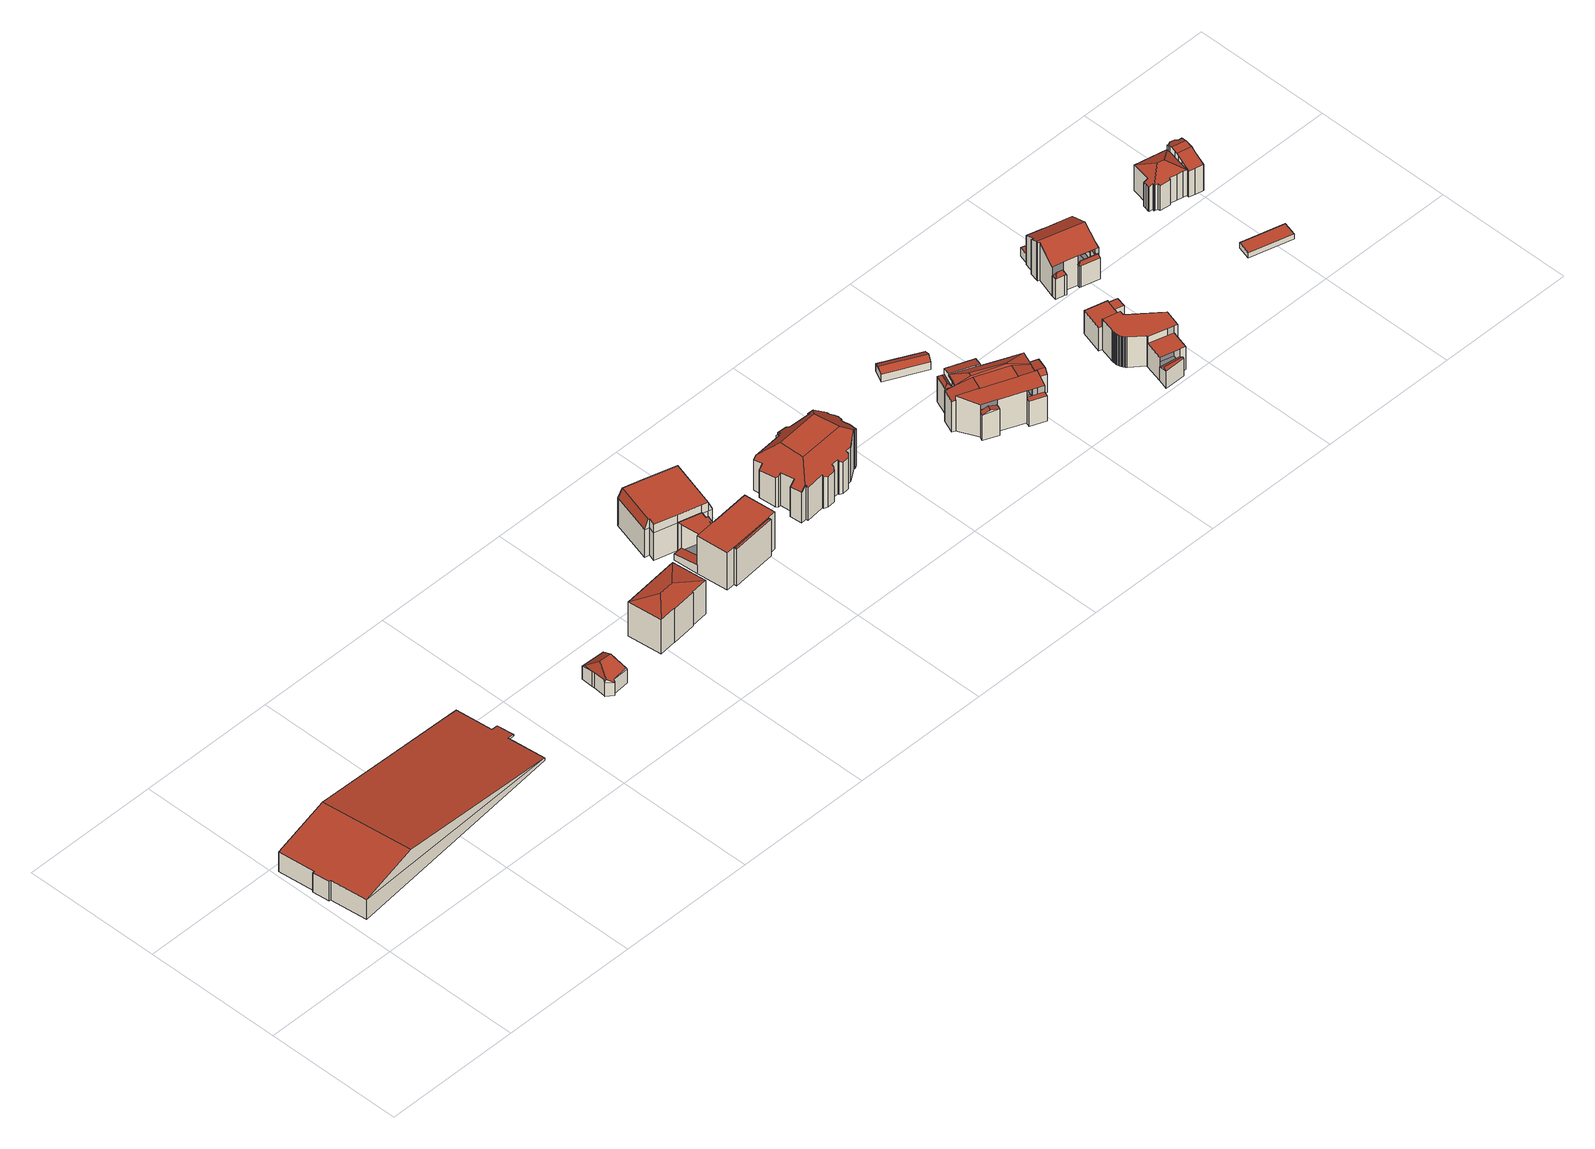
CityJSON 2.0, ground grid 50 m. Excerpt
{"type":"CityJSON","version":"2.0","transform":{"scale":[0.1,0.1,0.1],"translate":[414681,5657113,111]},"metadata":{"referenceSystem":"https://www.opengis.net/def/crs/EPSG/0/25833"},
"CityObjects":{
"building1":{"type":"Building","attributes":{"Dachtyp_tdc":"tdcFreeFormRoof","Gemeindeschluessel":14612000,"Dachneigung":10.06,"QualitaetDacherkennung":5,"Geometrietyp2DReferenz":"3000","measuredHeight":12.62,"function":"31001_2461","roofType":"5000"},"geometry":[{"type":"Solid","lod":"2","boundaries":[[[[0,1,2,3]],[[1,4,5,2]],[[4,6,7,5]],[[6,8,9,7]],[[8,10,11,9]],[[10,12,13,11]],[[12,14,15,13]],[[14,16,17,15]],[[16,18,19,17]],[[18,20,21,19]],[[20,22,23,21]],[[22,0,3,23]],[[24,12,10,8,6,4,1,25]],[[16,14,24,25,0,22,20,18]],[[1,0,25]],[[14,12,24]],[[3,2,5,7,9,11,13,15,17,19,21,23]]]],"semantics":{"surfaces":[{"type":"WallSurface"},{"type":"RoofSurface"},{"type":"GroundSurface"}],"values":[[0,0,0,0,0,0,0,0,0,0,0,0,1,1,0,0,2]]}}]},
"building2":{"type":"Building","attributes":{"Dachtyp_tdc":"tdcFreeFormRoof","Gemeindeschluessel":14612000,"Dachneigung":40.31,"QualitaetDacherkennung":32,"Geometrietyp2DReferenz":"3000","measuredHeight":10.6,"function":"31001_9998","roofType":"5000"},"geometry":[{"type":"Solid","lod":"2","boundaries":[[[[26,27,28,29]],[[27,30,31,28]],[[30,32,33,31]],[[32,34,35,33]],[[34,36,37,35]],[[36,38,39,37]],[[38,40,41,39]],[[40,42,43,41]],[[42,26,29,43]],[[44,38,36,45]],[[46,47,32,30,27,26,48]],[[45,36,34,47,46]],[[40,44,45,46,48,42]],[[34,32,47]],[[40,38,44]],[[26,42,48]],[[29,28,31,33,35,37,39,41,43]]]],"semantics":{"surfaces":[{"type":"WallSurface"},{"type":"RoofSurface"},{"type":"GroundSurface"}],"values":[[0,0,0,0,0,0,0,0,0,1,1,1,1,0,0,0,2]]}}]},
"building3":{"type":"Building","attributes":{"Dachtyp_tdc":"tdcHipRoof","Gemeindeschluessel":14612000,"Dachneigung":13.9,"QualitaetDacherkennung":60,"Geometrietyp2DReferenz":"3000","measuredHeight":15.58,"function":"31001_9998","roofType":"3200"},"geometry":[{"type":"Solid","lod":"2","boundaries":[[[[49,50,51,52]],[[50,53,54,51]],[[53,55,56,54]],[[55,57,58,56]],[[57,59,60,58]],[[59,61,62,60]],[[61,63,64,62]],[[63,49,52,64]],[[59,57,65]],[[55,53,66]],[[57,55,66,65]],[[53,50,49,63,61,59,65,66]],[[52,51,54,56,58,60,62,64]]]],"semantics":{"surfaces":[{"type":"WallSurface"},{"type":"RoofSurface"},{"type":"GroundSurface"}],"values":[[0,0,0,0,0,0,0,0,1,1,1,1,2]]}}]},
"building4":{"type":"Building","attributes":{"Gemeindeschluessel":14612000,"Geometrietyp2DReferenz":"3000","function":"31001_9998","roofType":"9999"},"children":["building4-1","building4-2","building4-3","building4-4"]},
"building4-1":{"type":"BuildingPart","attributes":{"Dachtyp_tdc":"tdcPolyFlatRoof","Dachneigung":0,"QualitaetDacherkennung":65,"Geometrietyp2DReferenz":"3000","measuredHeight":12.22,"roofType":"1000"},"parents":["building4"],"geometry":[{"type":"MultiSurface","lod":"2","boundaries":[[[67,68,69,70,71]],[[68,72,73,69]],[[72,74,75,73]],[[74,76,77,75]],[[76,78,79,77]],[[78,80,81,79]],[[80,82,83,81]],[[82,80,78,76,74,72,68,67,84]],[[85,70,69,73,75,77,79,81,83]]],"semantics":{"surfaces":[{"type":"WallSurface"},{"type":"RoofSurface"},{"type":"GroundSurface"}],"values":[0,0,0,0,0,0,0,1,2]}}]},
"building4-2":{"type":"BuildingPart","attributes":{"Dachtyp_tdc":"tdcPolyFlatRoof","Dachneigung":4.87,"QualitaetDacherkennung":68,"Geometrietyp2DReferenz":"3000","measuredHeight":3.33,"roofType":"2100"},"parents":["building4"],"geometry":[{"type":"MultiSurface","lod":"2","boundaries":[[[86,87,88,89]],[[87,71,70,88]],[[90,71,87,86]],[[88,70,85,89]]],"semantics":{"surfaces":[{"type":"WallSurface"},{"type":"RoofSurface"},{"type":"GroundSurface"}],"values":[0,0,1,2]}}]},
"building4-3":{"type":"BuildingPart","attributes":{"Dachtyp_tdc":"tdcFreeFormRoof","Dachneigung":27.16,"QualitaetDacherkennung":24,"Geometrietyp2DReferenz":"3000","measuredHeight":15.42,"roofType":"5000"},"parents":["building4"],"geometry":[{"type":"MultiSurface","lod":"2","boundaries":[[[91,92,93,94]],[[92,95,96,93]],[[95,97,98,96]],[[97,99,100,98]],[[101,99,97,95]],[[102,101,95,92]],[[102,92,91]],[[101,102,91,99]],[[93,96,98,100,94]]],"semantics":{"surfaces":[{"type":"WallSurface"},{"type":"RoofSurface"},{"type":"GroundSurface"}],"values":[0,0,0,0,1,1,1,1,2]}}]},
"building4-4":{"type":"BuildingPart","attributes":{"Dachtyp_tdc":"tdcPolyFlatRoof","Dachneigung":0,"QualitaetDacherkennung":55,"Geometrietyp2DReferenz":"3000","measuredHeight":15.4,"roofType":"1000"},"parents":["building4"],"geometry":[{"type":"MultiSurface","lod":"2","boundaries":[[[103,104,98,100,99]],[[104,105,106,98]],[[105,107,86,89,106]],[[108,109,110,83,82]],[[109,111,112,110]],[[111,113,94,112]],[[113,91,94]],[[111,109,108,107,105,104,103,113]],[[100,98,106,89,85,83,110,112,94]]],"semantics":{"surfaces":[{"type":"WallSurface"},{"type":"RoofSurface"},{"type":"GroundSurface"}],"values":[0,0,0,0,0,0,0,1,2]}}]},
"building5":{"type":"Building","attributes":{"Dachtyp_tdc":"tdcFreeFormRoof","Gemeindeschluessel":14612000,"Dachneigung":0.129,"QualitaetDacherkennung":69,"Geometrietyp2DReferenz":"3000","measuredHeight":14.94,"function":"31001_9998","roofType":"5000"},"geometry":[{"type":"Solid","lod":"2","boundaries":[[[[114,115,116,117]],[[117,116,118,119]],[[120,121,122,123]],[[123,122,124,125]],[[126,127,128,129]],[[130,131,127,126]],[[125,124,132,133]],[[133,132,131,130]],[[134,135,136,137,138,139,140,141,142,143,144]],[[120,123,135,134]],[[123,125,136,135]],[[125,133,137,136]],[[133,130,138,137]],[[130,126,139,138]],[[126,129,140,139]],[[129,145,141,140]],[[145,114,142,141]],[[114,117,143,142]],[[117,119,144,143]],[[119,120,134,144]],[[131,132,124,127]],[[121,120,119,118]],[[128,127,124,122,121,118,116,115,146]],[[129,128,146,145]],[[145,146,115,114]]]],"semantics":{"surfaces":[{"type":"WallSurface"},{"type":"GroundSurface"},{"type":"RoofSurface"}],"values":[[0,0,0,0,0,0,0,0,1,0,0,0,0,0,0,0,0,0,0,0,2,2,2,0,0]]}}]},
"building6":{"type":"Building","attributes":{"Dachtyp_tdc":"tdcFreeFormRoof","Gemeindeschluessel":14612000,"Dachneigung":42.93,"QualitaetDacherkennung":35,"Geometrietyp2DReferenz":"3000","measuredHeight":19.03,"function":"31001_9998","roofType":"5000"},"geometry":[{"type":"Solid","lod":"2","boundaries":[[[[147,148,149,150]],[[151,152,153]],[[154,155,156]],[[157,158,159]],[[160,161,162]],[[163,164,165,166,167,168,169,170,171,172,173,174,175,176,177,178,179,180,181,182,183,184,185,186,187,188,189,190,191,192,193,194,195,196,197,198,199,200,201,202,203,204,205,206]],[[207,208,164,163]],[[208,152,165,164]],[[152,151,166,165]],[[151,209,167,166]],[[209,210,168,167]],[[210,211,169,168]],[[211,212,170,169]],[[212,213,171,170]],[[213,214,172,171]],[[214,215,173,172]],[[215,158,174,173]],[[158,157,175,174]],[[157,216,176,175]],[[216,217,177,176]],[[217,218,178,177]],[[218,219,179,178]],[[219,220,180,179]],[[220,221,181,180]],[[221,222,182,181]],[[222,223,183,182]],[[223,224,184,183]],[[224,161,185,184]],[[161,160,186,185]],[[160,225,187,186]],[[225,226,188,187]],[[226,227,189,188]],[[227,228,190,189]],[[228,229,191,190]],[[229,230,192,191]],[[230,231,193,192]],[[231,232,194,193]],[[232,233,195,194]],[[233,234,196,195]],[[234,235,197,196]],[[235,236,198,197]],[[236,237,199,198]],[[237,155,200,199]],[[155,154,201,200]],[[154,238,202,201]],[[238,239,203,202]],[[239,240,204,203]],[[240,241,205,204]],[[241,242,206,205]],[[242,207,163,206]],[[159,158,215,214,213,212,211,210,209,151,153,150,149]],[[221,220,219,218,217,216,157,159,149,148,162,161,224,223,222]],[[231,230,229,228,227,226,225,160,162,148,147,156,155,237,236,235,234,233,232]],[[156,147,150,153,152,208,207,242,241,240,239,238,154]]]],"semantics":{"surfaces":[{"type":"RoofSurface"},{"type":"WallSurface"},{"type":"GroundSurface"}],"values":[[0,1,1,1,1,2,1,1,1,1,1,1,1,1,1,1,1,1,1,1,1,1,1,1,1,1,1,1,1,1,1,1,1,1,1,1,1,1,1,1,1,1,1,1,1,1,1,1,1,1,0,0,0,0]]}}]},
"building7":{"type":"Building","attributes":{"Gemeindeschluessel":14612000,"Geometrietyp2DReferenz":"3000","function":"31001_9998","roofType":"9999"},"children":["building7-1","building7-2","building7-3","building7-4","building7-5","building7-6","building7-7","building7-8","building7-9"]},
"building7-1":{"type":"BuildingPart","attributes":{"Dachtyp_tdc":"tdcPolyFlatRoof","Dachneigung":0,"QualitaetDacherkennung":44,"Geometrietyp2DReferenz":"3000","measuredHeight":10.5,"roofType":"1000"},"parents":["building7"],"geometry":[{"type":"MultiSurface","lod":"2","boundaries":[[[243,244,245,246]],[[244,247,248,245]],[[247,249,250,248]],[[251,243,246,252]],[[251,249,247,244,243]],[[246,245,248,250,252]]],"semantics":{"surfaces":[{"type":"WallSurface"},{"type":"RoofSurface"},{"type":"GroundSurface"}],"values":[0,0,0,0,1,2]}}]},
"building7-2":{"type":"BuildingPart","attributes":{"Dachtyp_tdc":"tdcGableRoof","Dachneigung":10.39,"QualitaetDacherkennung":14,"Geometrietyp2DReferenz":"3000","measuredHeight":8.92,"roofType":"3100"},"parents":["building7"],"geometry":[{"type":"MultiSurface","lod":"2","boundaries":[[[253,254,255,248]],[[254,256,257,255]],[[256,258,259,257]],[[256,254,260]],[[254,253,261,262,260]],[[258,256,260,262,263]],[[248,255,257,259,264,250]]],"semantics":{"surfaces":[{"type":"WallSurface"},{"type":"RoofSurface"},{"type":"GroundSurface"}],"values":[0,0,0,0,1,1,2]}}]},
"building7-3":{"type":"BuildingPart","attributes":{"Dachtyp_tdc":"tdcCutGableRoof","Dachneigung":0.361,"QualitaetDacherkennung":44,"Geometrietyp2DReferenz":"3000","measuredHeight":14.58,"roofType":"9999"},"parents":["building7"],"geometry":[{"type":"MultiSurface","lod":"2","boundaries":[[[265,259,258]],[[265,266,267,259]],[[268,269,270,271]],[[269,272,273,270]],[[272,274,275,273]],[[276,277,278,279,266,265]],[[269,280,281,282,283,284,272]],[[278,285,283,282,286,279]],[[272,284,287,288,274]],[[268,280,269]],[[259,267,271,270,273,275,264]]],"semantics":{"surfaces":[{"type":"WallSurface"},{"type":"RoofSurface"},{"type":"GroundSurface"}],"values":[0,0,0,0,0,1,1,1,0,0,2]}}]},
"building7-4":{"type":"BuildingPart","attributes":{"Dachtyp_tdc":"tdcFreeFormRoof","Dachneigung":48.6,"QualitaetDacherkennung":26,"Geometrietyp2DReferenz":"3000","measuredHeight":11.54,"roofType":"5000"},"parents":["building7"],"geometry":[{"type":"MultiSurface","lod":"2","boundaries":[[[289,290,291,292]],[[290,293,294,291]],[[293,295,296,294]],[[297,289,292,298]],[[295,293,290,299]],[[300,299,290,289]],[[300,289,297]],[[297,301,295,299,300]],[[292,291,294,296,302,298]]],"semantics":{"surfaces":[{"type":"WallSurface"},{"type":"RoofSurface"},{"type":"GroundSurface"}],"values":[0,0,0,0,1,1,1,1,2]}}]},
"building7-5":{"type":"BuildingPart","attributes":{"Dachtyp_tdc":"tdcCutTentRoof","Dachneigung":24.88,"QualitaetDacherkennung":39,"Geometrietyp2DReferenz":"3000","measuredHeight":14.64,"roofType":"9999"},"parents":["building7"],"geometry":[{"type":"MultiSurface","lod":"2","boundaries":[[[287,277,303,304,305]],[[306,307,287,305,308]],[[309,310,311,306,308,312]],[[308,305,304,312]],[[313,311,310,314]],[[314,310,309]],[[315,307,306,316]],[[288,287,307,315]],[[264,275,298,302,317,252,250]],[[288,315,297,298,275,274]],[[313,314,251,252,317]],[[303,309,312,304]]],"semantics":{"surfaces":[{"type":"RoofSurface"},{"type":"WallSurface"},{"type":"GroundSurface"}],"values":[0,0,0,0,1,1,1,1,2,1,1,0]}}]},
"building7-6":{"type":"BuildingPart","attributes":{"Dachtyp_tdc":"tdcPolyFlatRoof","Dachneigung":0,"QualitaetDacherkennung":44,"Geometrietyp2DReferenz":"3000","measuredHeight":10.48,"roofType":"1000"},"parents":["building7"],"geometry":[{"type":"MultiSurface","lod":"2","boundaries":[[[318,319,320,321]],[[319,322,323,320]],[[322,324,325,323]],[[324,322,319,318]],[[321,320,323,325]]],"semantics":{"surfaces":[{"type":"WallSurface"},{"type":"RoofSurface"},{"type":"GroundSurface"}],"values":[0,0,0,1,2]}}]},
"building7-7":{"type":"BuildingPart","attributes":{"Dachtyp_tdc":"tdcPolyFlatRoof","Dachneigung":14.21,"QualitaetDacherkennung":38,"Geometrietyp2DReferenz":"3000","measuredHeight":13.79,"roofType":"2100"},"parents":["building7"],"geometry":[{"type":"MultiSurface","lod":"2","boundaries":[[[326,327,328,296,295]],[[327,329,311,313,317,328]],[[327,326,330,329]],[[317,302,296,328]]],"semantics":{"surfaces":[{"type":"WallSurface"},{"type":"RoofSurface"},{"type":"GroundSurface"}],"values":[0,0,1,2]}}]},
"building7-8":{"type":"BuildingPart","attributes":{"Dachtyp_tdc":"tdcPolyFlatRoof","Dachneigung":13.49,"QualitaetDacherkennung":42,"Geometrietyp2DReferenz":"3000","measuredHeight":14.58,"roofType":"2100"},"parents":["building7"],"geometry":[{"type":"MultiSurface","lod":"2","boundaries":[[[331,332,333,334,325,324]],[[335,336,280,268,271,337,338]],[[339,340,318,321,267,266]],[[340,339,286,281,336,335,341,332,331]],[[325,334,342,337,271,267,321]]],"semantics":{"surfaces":[{"type":"WallSurface"},{"type":"RoofSurface"},{"type":"GroundSurface"}],"values":[0,0,0,1,2]}}]},
"building7-9":{"type":"BuildingPart","attributes":{"Dachtyp_tdc":"tdcGableRoof","Dachneigung":15.01,"QualitaetDacherkennung":10,"Geometrietyp2DReferenz":"3000","measuredHeight":11.82,"roofType":"3100"},"parents":["building7"],"geometry":[{"type":"MultiSurface","lod":"2","boundaries":[[[333,343,344,334]],[[343,345,346,344]],[[345,338,337,346]],[[333,347,348,349,343]],[[345,349,348,338]],[[343,349,345]],[[334,344,346,337,342]]],"semantics":{"surfaces":[{"type":"WallSurface"},{"type":"RoofSurface"},{"type":"GroundSurface"}],"values":[0,0,0,1,1,0,2]}}]},
"building8":{"type":"Building","attributes":{"Dachtyp_tdc":"tdcGableRoof","Gemeindeschluessel":14612000,"Dachneigung":27.69,"QualitaetDacherkennung":64,"Geometrietyp2DReferenz":"3000","measuredHeight":4.43,"function":"31001_2463","roofType":"3100"},"geometry":[{"type":"Solid","lod":"2","boundaries":[[[[350,351,352,353]],[[351,354,355,352]],[[354,356,357,355]],[[356,350,353,357]],[[354,351,358]],[[350,356,359]],[[351,350,359,358]],[[356,354,358,359]],[[353,352,355,357]]]],"semantics":{"surfaces":[{"type":"WallSurface"},{"type":"RoofSurface"},{"type":"GroundSurface"}],"values":[[0,0,0,0,0,0,1,1,2]]}}]},
"building9":{"type":"Building","attributes":{"Gemeindeschluessel":14612000,"Geometrietyp2DReferenz":"3000","function":"31001_9998","roofType":"9999"},"children":["building9-1","building9-2","building9-3","building9-4","building9-5"]},
"building9-1":{"type":"BuildingPart","attributes":{"Dachtyp_tdc":"tdcGableRoof","Dachneigung":36.19,"QualitaetDacherkennung":18,"Geometrietyp2DReferenz":"3000","measuredHeight":7.35,"roofType":"3100"},"parents":["building9"],"geometry":[{"type":"MultiSurface","lod":"2","boundaries":[[[360,361,362,363]],[[361,364,365,362]],[[366,360,363,367]],[[364,361,368]],[[360,366,369]],[[361,360,369,368]],[[366,364,368,369]],[[363,362,365,367]]],"semantics":{"surfaces":[{"type":"WallSurface"},{"type":"RoofSurface"},{"type":"GroundSurface"}],"values":[0,0,0,0,0,1,1,2]}}]},
"building9-2":{"type":"BuildingPart","attributes":{"Dachtyp_tdc":"tdcPolyFlatRoof","Dachneigung":0,"QualitaetDacherkennung":35,"Geometrietyp2DReferenz":"3000","measuredHeight":9.49,"roofType":"1000"},"parents":["building9"],"geometry":[{"type":"MultiSurface","lod":"2","boundaries":[[[370,371,372,373]],[[374,375,376,377]],[[375,378,379,376]],[[380,381,382,383]],[[381,384,385,382]],[[384,370,373,385]],[[384,381,380,378,375,374,371,370]],[[373,372,377,376,379,383,382,385]]],"semantics":{"surfaces":[{"type":"WallSurface"},{"type":"RoofSurface"},{"type":"GroundSurface"}],"values":[0,0,0,0,0,0,1,2]}}]},
"building9-3":{"type":"BuildingPart","attributes":{"Dachtyp_tdc":"tdcPolyFlatRoof","Dachneigung":0,"QualitaetDacherkennung":55,"Geometrietyp2DReferenz":"3000","measuredHeight":9.63,"roofType":"1000"},"parents":["building9"],"geometry":[{"type":"MultiSurface","lod":"2","boundaries":[[[386,387,388,389]],[[387,390,366,367,388]],[[391,392,393,365,364]],[[392,391,390,387,386]],[[389,388,367,365,393]]],"semantics":{"surfaces":[{"type":"WallSurface"},{"type":"RoofSurface"},{"type":"GroundSurface"}],"values":[0,0,0,1,2]}}]},
"building9-4":{"type":"BuildingPart","attributes":{"Dachtyp_tdc":"tdcPolyFlatRoof","Dachneigung":0,"QualitaetDacherkennung":68,"Geometrietyp2DReferenz":"3000","measuredHeight":9.59,"roofType":"1000"},"parents":["building9"],"geometry":[{"type":"MultiSurface","lod":"2","boundaries":[[[394,395,396,397]],[[395,398,374,377,396]],[[399,394,397,372,371]],[[399,398,395,394]],[[397,396,377,372]]],"semantics":{"surfaces":[{"type":"WallSurface"},{"type":"RoofSurface"},{"type":"GroundSurface"}],"values":[0,0,0,1,2]}}]},
"building9-5":{"type":"BuildingPart","attributes":{"Dachtyp_tdc":"tdcPolyFlatRoof","Dachneigung":0,"QualitaetDacherkennung":65,"Geometrietyp2DReferenz":"3000","measuredHeight":12.47,"roofType":"1000"},"parents":["building9"],"geometry":[{"type":"MultiSurface","lod":"2","boundaries":[[[400,401,386,389,402]],[[403,404,405,393,392]],[[404,406,407,405]],[[406,408,409,407]],[[408,410,411,409]],[[410,412,413,411]],[[412,414,415,413]],[[414,416,417,415]],[[416,418,419,417]],[[418,420,421,419]],[[420,422,423,421]],[[422,424,425,423]],[[424,426,427,425]],[[426,428,429,427]],[[428,430,431,429]],[[430,432,433,431]],[[432,434,435,433]],[[434,436,437,435]],[[436,438,383,437]],[[438,380,383]],[[439,440,441,379,378]],[[440,442,443,441]],[[442,400,402,443]],[[442,440,439,438,436,434,432,430,428,426,424,422,420,418,416,414,412,410,408,406,404,403,401,400]],[[402,389,393,405,407,409,411,413,415,417,419,421,423,425,427,429,431,433,435,437,383,379,441,443]]],"semantics":{"surfaces":[{"type":"WallSurface"},{"type":"RoofSurface"},{"type":"GroundSurface"}],"values":[0,0,0,0,0,0,0,0,0,0,0,0,0,0,0,0,0,0,0,0,0,0,0,1,2]}}]},
"building10":{"type":"Building","attributes":{"Gemeindeschluessel":14612000,"Geometrietyp2DReferenz":"3000","function":"31001_9998","roofType":"9999"},"children":["building10-1","building10-2","building10-3","building10-4"]},
"building10-1":{"type":"BuildingPart","attributes":{"Dachtyp_tdc":"tdcFreeFormRoof","Dachneigung":63.16,"QualitaetDacherkennung":17,"Geometrietyp2DReferenz":"3000","measuredHeight":10.06,"roofType":"5000"},"parents":["building10"],"geometry":[{"type":"MultiSurface","lod":"2","boundaries":[[[444,445,446,447]],[[445,448,449,446]],[[448,450,451,449]],[[452,453,454,455]],[[453,444,447,454]],[[450,448,445,456]],[[445,444,453,457,456]],[[453,452,457]],[[452,450,456,457]],[[447,446,449,451,455,454]]],"semantics":{"surfaces":[{"type":"WallSurface"},{"type":"RoofSurface"},{"type":"GroundSurface"}],"values":[0,0,0,0,0,1,1,1,1,2]}}]},
"building10-2":{"type":"BuildingPart","attributes":{"Dachtyp_tdc":"tdcGableRoof","Dachneigung":24.55,"QualitaetDacherkennung":25,"Geometrietyp2DReferenz":"3000","measuredHeight":15.9,"roofType":"3100"},"parents":["building10"],"geometry":[{"type":"MultiSurface","lod":"2","boundaries":[[[458,459,452,455,460,461]],[[462,463,464,449]],[[463,465,466,464]],[[465,467,468,466]],[[467,469,470,468]],[[469,471,472,470]],[[471,473,474,472]],[[473,475,476,474]],[[475,477,478,476]],[[477,479,480,478]],[[479,481,482,483,480]],[[484,485,486,487,488,489]],[[490,491,481,479,477,475,473,471,469,467]],[[467,465,463,462,459,458,485,484,490]],[[460,455,451,449,464,466,468,470,472,474,476,478,480,483,492,493,488,487]]],"semantics":{"surfaces":[{"type":"WallSurface"},{"type":"RoofSurface"},{"type":"GroundSurface"}],"values":[0,0,0,0,0,0,0,0,0,0,0,0,1,1,2]}}]},
"building10-3":{"type":"BuildingPart","attributes":{"Dachtyp_tdc":"tdcFreeFormRoof","Dachneigung":72.47,"QualitaetDacherkennung":7,"Geometrietyp2DReferenz":"3000","measuredHeight":10.44,"roofType":"5000"},"parents":["building10"],"geometry":[{"type":"MultiSurface","lod":"2","boundaries":[[[494,495,486,461]],[[494,461,496]],[[487,497,498,499,460]],[[486,500,497,487]],[[500,501,498,497]],[[501,496,499,498]],[[496,461,460,499]],[[496,501,500,495,494]],[[495,500,486]]],"semantics":{"surfaces":[{"type":"RoofSurface"},{"type":"GroundSurface"},{"type":"WallSurface"}],"values":[0,0,1,2,2,2,2,0,0]}}]},
"building10-4":{"type":"BuildingPart","attributes":{"Dachtyp_tdc":"tdcFreeFormRoof","Dachneigung":79.88,"QualitaetDacherkennung":36,"Geometrietyp2DReferenz":"3000","measuredHeight":10.59,"roofType":"5000"},"parents":["building10"],"geometry":[{"type":"MultiSurface","lod":"2","boundaries":[[[502,503,504,505]],[[503,506,507,504]],[[506,508,509,507]],[[508,489,488,509]],[[482,510,511,483]],[[510,512,513,511]],[[512,514,515,513]],[[514,516,517,515]],[[516,502,505,517]],[[512,510,518,519]],[[510,482,518]],[[482,520,521,519,518]],[[520,522,489,523,521]],[[489,508,523]],[[508,506,503,502,516,514,512,519,521,523]],[[505,504,507,509,488,493,492,483,511,513,515,517]]],"semantics":{"surfaces":[{"type":"WallSurface"},{"type":"RoofSurface"},{"type":"GroundSurface"}],"values":[0,0,0,0,0,0,0,0,0,1,1,1,1,1,1,2]}}]},
"building11":{"type":"Building","attributes":{"Dachtyp_tdc":"tdcPolyFlatRoof","Gemeindeschluessel":14612000,"Dachneigung":0,"QualitaetDacherkennung":60,"Geometrietyp2DReferenz":"3000","measuredHeight":3.62,"function":"31001_9998","roofType":"1000"},"geometry":[{"type":"Solid","lod":"2","boundaries":[[[[524,525,476,478]],[[525,526,527,476]],[[526,528,529,527]],[[528,524,478,529]],[[528,526,525,524]],[[478,476,527,529]]]],"semantics":{"surfaces":[{"type":"WallSurface"},{"type":"RoofSurface"},{"type":"GroundSurface"}],"values":[[0,0,0,0,1,2]]}}]},
"building12":{"type":"Building","attributes":{"Dachtyp_tdc":"tdcPolyFlatRoof","Gemeindeschluessel":14612000,"Dachneigung":0,"QualitaetDacherkennung":65,"Geometrietyp2DReferenz":"3000","measuredHeight":2.22,"function":"31001_9998","roofType":"1000"},"geometry":[{"type":"Solid","lod":"2","boundaries":[[[[530,531,532,533]],[[531,534,535,532]],[[534,536,537,535]],[[536,530,533,537]],[[536,534,531,530]],[[533,532,535,537]]]],"semantics":{"surfaces":[{"type":"WallSurface"},{"type":"RoofSurface"},{"type":"GroundSurface"}],"values":[[0,0,0,0,1,2]]}}]},
"building13":{"type":"Building","attributes":{"Gemeindeschluessel":14612000,"Geometrietyp2DReferenz":"3000","function":"31001_9998","roofType":"9999"},"children":["building13-1","building13-2"]},
"building13-1":{"type":"BuildingPart","attributes":{"Dachtyp_tdc":"tdcCutGableRoof","Dachneigung":23.67,"QualitaetDacherkennung":35,"Geometrietyp2DReferenz":"3000","measuredHeight":13.41,"roofType":"9999"},"parents":["building13"],"geometry":[{"type":"MultiSurface","lod":"2","boundaries":[[[538,539,540,541]],[[539,542,543,540]],[[542,544,545,543]],[[544,546,547,548,545]],[[549,550,551,552,553]],[[550,554,555,551]],[[554,556,557,555]],[[556,558,559,557]],[[558,560,561,559]],[[560,562,563,561]],[[562,564,565,563]],[[564,538,541,565]],[[566,546,544,542,539,538,564]],[[562,560,558,556,554,550,549,567]],[[564,562,567,566]],[[541,540,543,545,548,568,569,552,551,555,557,559,561,563,565]]],"semantics":{"surfaces":[{"type":"WallSurface"},{"type":"RoofSurface"},{"type":"GroundSurface"}],"values":[0,0,0,0,0,0,0,0,0,0,0,0,1,1,1,2]}}]},
"building13-2":{"type":"BuildingPart","attributes":{"Dachtyp_tdc":"tdcFreeFormRoof","Dachneigung":24.21,"QualitaetDacherkennung":60,"Geometrietyp2DReferenz":"3000","measuredHeight":12.94,"roofType":"5000"},"parents":["building13"],"geometry":[{"type":"MultiSurface","lod":"2","boundaries":[[[570,571,572,573]],[[571,574,575,572]],[[574,576,577,575]],[[576,578,579,577]],[[578,580,581,579]],[[580,582,583,581]],[[582,584,585,583]],[[584,586,587,585]],[[586,588,589,587]],[[588,590,591,589]],[[590,592,593,591]],[[592,594,595,593]],[[594,596,597,595]],[[596,598,599,597]],[[598,600,601,599]],[[600,602,603,601]],[[602,553,552,603]],[[547,570,573,548]],[[602,600,604,605]],[[600,598,596,594,592,590,588,586,604]],[[586,584,582,580,578,576,574,571,570,547,605,604]],[[547,606,607,553,602,605]],[[573,572,575,577,579,581,583,585,587,589,591,593,595,597,599,601,603,552,569,568,548]]],"semantics":{"surfaces":[{"type":"WallSurface"},{"type":"RoofSurface"},{"type":"GroundSurface"}],"values":[0,0,0,0,0,0,0,0,0,0,0,0,0,0,0,0,0,0,1,1,1,1,2]}}]}
},
"vertices":[
[2,463,103],[858,556,33],[858,556,22],[2,463,22],[872,423,33],[872,423,22],[898,425,28],[898,425,22],[905,365,28],[905,365,22],[879,362,33],[879,362,22],[894,225,33],[894,225,22],[38,132,103],[38,132,22],[24,268,103],[24,268,22],[17,268,102],[17,268,22],[10,329,102],[10,329,22],[17,329,103],[17,329,22],[251,155,148],[215,486,148],
[1213,286,79],[1216,290,88],[1216,290,24],[1213,286,24],[1218,332,87],[1218,332,24],[1218,342,87],[1218,342,24],[1220,386,78],[1220,386,24],[1307,382,78],[1307,382,24],[1302,278,79],[1302,278,24],[1240,272,84],[1240,272,24],[1236,267,79],[1236,267,24],[1296,277,91],[1277,322,130],[1231,324,130],[1220,375,87],[1217,283,93],
[1522,295,164],[1522,297,165],[1522,297,25],[1522,295,25],[1460,290,165],[1460,290,25],[1446,415,165],[1446,415,25],[1661,438,165],[1661,438,25],[1674,314,165],[1674,314,25],[1612,307,165],[1612,307,25],[1612,305,164],[1612,305,25],[1585,367,180],[1528,361,180],
[1809,547,145],[1808,560,145],[1808,560,22],[1809,547,22],[1809,547,48],[1888,538,145],[1888,538,22],[1882,516,145],[1882,516,22],[1890,513,145],[1890,513,22],[1884,492,145],[1884,492,22],[1876,494,145],[1876,494,22],[1866,463,145],[1866,463,22],[1818,458,145],[1818,458,22],
[1784,455,56],[1776,544,48],[1776,544,22],[1784,455,22],[1818,458,56],
[1989,359,174],[1990,349,174],[1990,349,22],[1989,359,22],[1826,333,174],[1826,333,22],[1825,343,174],[1825,343,22],[1825,344,174],[1825,344,22],[1830,339,176],[1984,353,177],
[1825,344,176],[1825,343,176],[1794,341,176],[1794,341,22],[1784,455,176],[1866,463,176],[2008,476,176],[2008,476,22],[2019,362,176],[2019,362,22],[1989,359,176],
[1729,582,142],[1729,582,177],[1736,607,177],[1736,607,142],[1732,608,177],[1719,611,142],[1761,762,142],[1775,758,177],[1847,738,177],[1847,738,142],[1959,706,177],[1959,706,142],[1909,531,142],[1909,531,177],[1888,538,177],[1888,538,142],[1922,528,142],[1922,528,145],[1971,703,145],[1971,703,142],[1761,762,28],[1847,738,28],[1959,706,28],[1971,703,28],[1922,528,28],[1909,531,28],[1888,538,28],[1808,560,28],[1729,582,28],[1736,607,28],[1719,611,28],[1808,560,142],[1808,560,177],
[2218,437,213],[2388,450,213],[2373,542,212],[2217,530,212],[2223,587,159],[2155,582,148],[2165,583,159],[2154,381,149],[2173,383,166],[2171,383,166],[2453,568,146],[2392,588,170],[2411,582,177],[2382,399,166],[2427,430,186],[2422,427,190],[2143,548,23],[2158,549,23],[2155,582,23],[2223,587,23],[2275,592,23],[2280,610,23],[2295,605,23],[2302,625,23],[2329,616,23],[2323,596,23],[2388,575,23],[2392,588,23],[2453,568,23],[2449,554,23],[2464,550,23],[2471,538,23],[2464,516,23],[2453,510,23],[2448,491,23],[2455,477,23],[2443,436,23],[2431,428,23],[2427,430,23],[2382,399,23],[2361,397,23],[2362,391,23],[2354,382,23],[2329,380,23],[2318,386,23],[2317,391,23],[2292,389,23],[2293,383,23],[2284,374,23],[2257,371,23],[2243,377,23],[2242,382,23],[2174,375,23],[2173,383,23],[2154,381,23],[2150,425,23],[2169,427,23],[2163,478,23],[2155,477,23],[2149,484,23],[2143,548,136],[2158,549,152],[2275,592,158],[2280,610,142],[2295,605,147],[2302,625,129],[2329,616,139],[2323,596,157],[2388,575,182],[2449,554,152],[2464,550,141],[2471,538,137],[2464,516,145],[2453,510,154],[2448,491,161],[2455,477,158],[2443,436,173],[2431,428,183],[2361,397,166],[2362,391,160],[2354,382,152],[2329,380,152],[2318,386,159],[2317,391,164],[2292,389,163],[2293,383,157],[2284,374,150],[2257,371,149],[2243,377,155],[2242,382,160],[2174,375,158],[2150,425,144],[2169,427,163],[2163,478,158],[2155,477,149],[2149,484,143],
[2969,377,121],[3052,343,121],[3052,343,16],[2969,377,16],[3046,329,121],[3046,329,16],[3045,326,121],[3045,326,16],[2962,359,121],[2962,359,16],
[3046,329,96],[3092,310,96],[3092,310,16],[3067,250,91],[3067,250,16],[3021,268,91],[3021,268,16],[3073,264,105],[3045,326,96],[3028,283,105],[3026,278,100],[3026,278,16],
[3021,268,142],[3007,232,142],[3007,232,16],[2759,331,142],[2747,336,142],[2747,336,16],[2759,331,16],[2767,384,142],[2767,384,16],[2800,371,142],[2800,371,16],[3026,278,142],[3021,280,143],[2969,301,161],[2950,255,161],[2759,331,145],[2830,303,161],[2832,302,161],[2852,350,161],[2800,371,150],[2920,321,161],[2885,281,161],[2800,371,149],[2800,371,143],
[2790,403,119],[2812,458,119],[2812,458,16],[2790,403,16],[2824,453,119],[2824,453,16],[2832,449,119],[2832,449,16],[2810,395,119],[2810,395,16],[2818,444,131],[2804,409,131],[2819,418,119],[2819,418,16],
[3026,278,143],[2964,316,162],[2852,359,161],[2819,418,149],[2810,395,149],[2856,371,161],[3045,326,143],[2962,359,145],[2914,379,146],[2965,318,162],[2914,379,143],[2962,359,143],[2810,395,143],[2819,418,143],[2914,379,16],
[2986,181,120],[2979,165,120],[2979,165,16],[2986,181,16],[2926,187,120],[2926,187,16],[2932,203,120],[2932,203,16],
[2832,449,145],[2927,411,145],[2927,411,16],[2914,379,154],[2819,418,154],
[2932,203,148],[2844,239,148],[2844,239,126],[2844,239,16],[2792,261,148],[2759,331,161],[2792,261,16],[2792,261,121],[3007,232,161],[2986,181,148],[2844,240,148],[2844,240,16],
[2837,223,126],[2837,223,16],[2785,245,121],[2785,245,16],[2844,240,126],[2817,251,134],[2810,234,134],
[2773,676,52],[2914,606,52],[2914,606,22],[2773,676,22],[2892,562,54],[2892,562,22],[2751,631,54],[2751,631,22],[2903,582,66],[2761,652,66],
[3396,3,94],[3321,3,92],[3321,3,22],[3396,3,22],[3332,41,78],[3332,41,22],[3401,22,85],[3401,22,22],[3326,18,95],[3397,9,95],
[3399,321,117],[3397,314,117],[3397,314,22],[3399,321,22],[3386,279,117],[3375,239,117],[3375,239,22],[3386,279,22],[3370,240,117],[3370,240,22],[3308,256,117],[3297,259,117],[3297,259,22],[3308,256,22],[3320,342,117],[3320,342,22],
[3437,83,118],[3419,17,118],[3419,17,22],[3437,83,22],[3401,22,118],[3332,41,118],[3349,107,118],[3349,107,22],
[3426,306,118],[3417,270,118],[3417,270,22],[3426,306,22],[3386,279,118],[3397,314,118],
[3449,79,147],[3437,83,147],[3449,79,22],[3349,107,147],[3350,111,147],[3350,111,22],[3305,149,147],[3305,149,22],[3302,152,147],[3302,152,22],[3300,155,147],[3300,155,22],[3298,159,147],[3298,159,22],[3297,162,147],[3297,162,22],[3295,165,147],[3295,165,22],[3294,169,147],[3294,169,22],[3293,173,147],[3293,173,22],[3292,178,147],[3292,178,22],[3291,182,147],[3291,182,22],[3291,186,147],[3291,186,22],[3292,189,147],[3292,189,22],[3292,193,147],[3292,193,22],[3293,197,147],[3293,197,22],[3294,201,147],[3294,201,22],[3309,256,147],[3309,256,22],[3308,256,147],[3370,240,147],[3366,225,147],[3366,225,22],[3466,139,147],[3466,139,22],
[3398,499,101],[3368,507,101],[3368,507,18],[3398,499,18],[3372,524,101],[3372,524,18],[3373,524,101],[3373,524,18],[3410,514,101],[3405,497,101],[3405,497,18],[3410,514,18],[3379,513,118],[3399,508,118],
[3457,501,139],[3410,514,139],[3457,501,18],[3457,501,105],[3372,524,139],[3394,598,175],[3394,598,18],[3387,600,175],[3387,600,18],[3388,605,177],[3388,605,18],[3396,634,161],[3396,634,18],[3403,632,161],[3403,632,18],[3415,673,139],[3415,673,18],[3418,672,139],[3418,672,18],[3466,659,139],[3466,659,18],[3480,655,139],[3480,655,18],[3515,645,139],[3515,645,95],[3515,645,18],[3531,500,148],[3526,482,139],[3526,482,105],[3526,482,18],[3531,500,18],[3531,500,95],[3548,561,177],[3568,631,139],[3568,631,18],[3548,561,18],
[3461,494,122],[3519,478,122],[3455,490,105],[3523,471,18],[3460,489,18],[3455,490,18],[3523,471,105],[3460,489,105],
[3560,542,44],[3554,544,76],[3554,544,18],[3560,542,18],[3541,497,80],[3541,497,18],[3538,498,95],[3538,498,18],[3518,655,95],[3518,655,18],[3576,639,95],[3576,639,18],[3561,582,95],[3561,582,18],[3570,579,40],[3570,579,18],[3522,649,124],[3570,635,123],[3568,631,95],[3571,633,112],[3548,561,95],[3536,503,116],
[3466,659,54],[3418,672,54],[3428,710,54],[3428,710,18],[3476,696,54],[3476,696,18],
[4057,187,26],[3904,228,26],[3904,228,4],[4057,187,4],[3917,277,26],[3917,277,4],[4070,236,26],[4070,236,4],
[4026,565,130],[4018,524,112],[4018,524,5],[4026,565,5],[3988,530,112],[3988,530,5],[3967,535,112],[3967,535,5],[3969,544,116],[3969,544,111],[3969,544,5],[3990,647,130],[3995,645,130],[3995,645,5],[3990,647,5],[3990,647,111],[4007,654,125],[4007,654,5],[4024,650,125],[4024,650,5],[4028,639,130],[4028,639,5],[4041,636,130],[4041,636,5],[4036,615,139],[4036,615,5],[4030,584,138],[4030,584,5],[3979,594,138],[3986,625,139],[3979,594,5],[3986,625,5],
[3954,548,111],[3934,551,111],[3934,551,5],[3954,548,5],[3907,557,111],[3907,557,5],[3906,554,110],[3906,554,5],[3904,552,109],[3904,552,5],[3867,556,107],[3867,556,5],[3866,565,111],[3866,565,5],[3856,568,111],[3856,568,5],[3853,568,111],[3853,568,5],[3854,575,111],[3854,575,5],[3841,578,104],[3841,578,5],[3841,582,104],[3841,582,5],[3844,593,104],[3844,593,5],[3846,605,104],[3846,605,5],[3860,602,111],[3860,602,5],[3874,672,111],[3874,672,5],[3990,648,111],[3990,648,5],[3910,610,135],[3933,605,135],[3979,594,111],[3986,625,111]
]}
